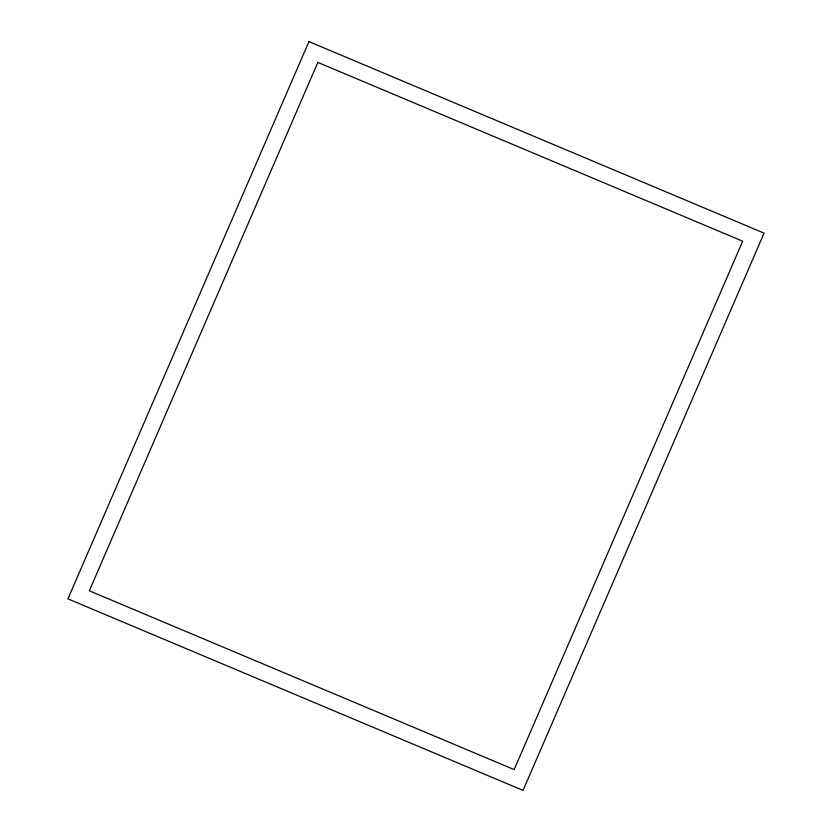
<?xml version="1.0" encoding="UTF-8"?>
<svg xmlns="http://www.w3.org/2000/svg" width="832" height="832" viewBox="0 0 832 832"><rect width="100%" height="100%" fill="white"/><g stroke="black" fill="none" stroke-linecap="round" stroke-linejoin="round"><path stroke-width="1.25" d="M308.942 41.6L67.933 598.853L523.058 790.4L764.067 233.147L308.942 41.6M317.845 62.4L89.326 590.803L514.155 769.6L742.674 241.197L317.845 62.4"/></g></svg>
